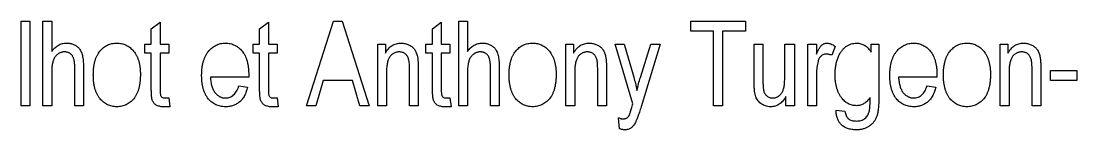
# Model space of a CAD drawing. Header units: millimetres. Extents: x -188 to 188, y -101 to 80.
# Drawn here: x -4.2 to 89.8, y -12.1 to -2.5 of the extents above; entities that cross this region are included whole.
import ezdxf

# ---------------------------------------------------------------- set-up
doc = ezdxf.new("R2010")
doc.units = ezdxf.units.MM

msp = doc.modelspace()

# ---------------------------------------------------------------- linework, layer by layer
at = {"color": 7, "linetype": 'Continuous', "lineweight": 25}
for p, q in [((-4.196, -10), (-4.196, -2.5)), ((-4.196, -2.5), (-3.417, -2.5)), ((-3.417, -2.5), (-3.417, -10)), ((-2.248, -10), (-2.248, -2.5)), ((-2.248, -2.5), (-1.469, -2.5)), ((-1.469, -2.5), (-1.469, -5.182)), ((7.395, -3.182), (8.174, -2.597)), ((8.174, -2.597), (8.174, -4.545)), ((17.038, -3.182), (17.817, -2.597)), ((17.817, -2.597), (17.817, -4.545)), ((21.226, -10), (23.621, -2.5)), ((23.621, -2.5), (24.381, -2.5)), ((24.381, -2.5), (26.778, -10)), ((32.427, -3.182), (33.207, -2.597)), ((33.207, -2.597), (33.207, -4.545)), ((34.765, -10), (34.765, -2.5)), ((34.765, -2.5), (35.544, -2.5)), ((35.544, -2.5), (35.544, -5.182)), ((55.414, -3.377), (55.414, -2.5)), ((55.414, -2.5), (60.284, -2.5)), ((60.284, -2.5), (60.284, -3.377)), ((7.395, -4.545), (7.395, -3.182)), ((17.038, -4.545), (17.038, -3.182)), ((32.427, -4.545), (32.427, -3.182)), ((57.46, -3.377), (55.414, -3.377)), ((57.46, -10), (57.46, -3.377)), ((58.239, -3.377), (58.239, -10)), ((60.284, -3.377), (58.239, -3.377)), ((6.81, -5.325), (6.81, -4.545)), ((6.81, -4.545), (7.395, -4.545)), ((8.174, -4.545), (8.953, -4.545)), ((8.953, -4.545), (8.953, -5.325)), ((16.453, -5.325), (16.453, -4.545)), ((16.453, -4.545), (17.038, -4.545)), ((17.817, -4.545), (18.596, -4.545)), ((18.596, -4.545), (18.596, -5.325)), ((27.557, -10), (27.557, -4.545)), ((27.557, -4.545), (28.239, -4.545)), ((28.239, -4.545), (28.239, -5.325)), ((31.843, -5.325), (31.843, -4.545)), ((31.843, -4.545), (32.427, -4.545)), ((33.207, -4.545), (33.986, -4.545)), ((33.986, -4.545), (33.986, -5.325)), ((44.31, -10), (44.31, -4.545)), ((44.31, -4.545), (44.992, -4.545)), ((44.992, -4.545), (44.992, -5.325)), ((50.275, -9.823), (48.694, -4.545)), ((48.694, -4.545), (49.503, -4.545)), ((49.503, -4.545), (50.345, -7.471)), ((50.938, -7.49), (51.877, -4.545)), ((52.687, -4.545), (51.002, -10.093)), ((51.877, -4.545), (52.687, -4.545)), ((61.064, -7.909), (61.064, -4.545)), ((61.064, -4.545), (61.843, -4.545)), ((61.843, -4.545), (61.843, -7.565)), ((63.791, -7.463), (63.791, -4.545)), ((63.791, -4.545), (64.668, -4.545)), ((64.668, -4.545), (64.668, -10)), ((65.836, -10), (65.836, -4.545)), ((65.836, -4.545), (66.616, -4.545)), ((66.616, -4.545), (66.616, -5.416)), ((71.486, -5.242), (71.486, -4.545)), ((71.486, -4.545), (72.168, -4.545)), ((72.168, -4.545), (72.168, -9.216)), ((82.979, -10), (82.979, -4.545)), ((82.979, -4.545), (83.661, -4.545)), ((83.661, -4.545), (83.661, -5.325)), ((7.395, -5.325), (6.81, -5.325)), ((7.395, -8.44), (7.395, -5.325)), ((8.953, -5.325), (8.174, -5.325)), ((8.174, -5.325), (8.174, -8.554)), ((17.038, -5.325), (16.453, -5.325)), ((17.038, -8.44), (17.038, -5.325)), ((18.596, -5.325), (17.817, -5.325)), ((17.817, -5.325), (17.817, -8.554)), ((32.427, -5.325), (31.843, -5.325)), ((32.427, -8.44), (32.427, -5.325)), ((33.986, -5.325), (33.207, -5.325)), ((33.207, -5.325), (33.207, -8.554)), ((68.271, -4.74), (67.979, -5.519)), ((0.577, -10), (0.577, -6.55)), ((1.356, -6.559), (1.356, -10)), ((37.59, -10), (37.59, -6.55)), ((38.369, -6.559), (38.369, -10)), ((-1.469, -7.022), (-1.469, -10)), ((16.064, -7.468), (12.655, -7.468)), ((16.068, -7.227), (16.064, -7.468)), ((28.336, -7.023), (28.336, -10)), ((30.382, -10), (30.382, -6.685)), ((31.161, -6.661), (31.161, -10)), ((35.544, -7.022), (35.544, -10)), ((45.09, -7.023), (45.09, -10)), ((47.135, -10), (47.135, -6.685)), ((47.914, -6.661), (47.914, -10)), ((66.616, -7.172), (66.616, -10)), ((77.33, -7.468), (73.921, -7.468)), ((77.334, -7.227), (77.33, -7.468)), ((83.758, -7.023), (83.758, -10)), ((85.804, -10), (85.804, -6.685)), ((86.583, -6.661), (86.583, -10)), ((87.46, -7.76), (87.46, -6.883)), ((87.46, -6.883), (89.797, -6.883)), ((89.797, -6.883), (89.797, -7.76)), ((15.187, -8.247), (15.966, -8.344)), ((22.692, -7.76), (22.037, -10)), ((25.312, -7.76), (22.692, -7.76)), ((25.968, -10), (25.312, -7.76)), ((76.453, -8.247), (77.232, -8.344)), ((89.797, -7.76), (87.46, -7.76)), ((8.614, -9.318), (8.953, -9.318)), ((8.953, -9.318), (9.051, -10.097)), ((18.257, -9.318), (18.596, -9.318)), ((18.596, -9.318), (18.694, -10.097)), ((33.646, -9.318), (33.986, -9.318)), ((33.986, -9.318), (34.083, -10.097)), ((63.888, -10), (63.888, -9.19)), ((-3.417, -10), (-4.196, -10)), ((-1.469, -10), (-2.248, -10)), ((1.356, -10), (0.577, -10)), ((9.051, -10.097), (8.474, -10.097)), ((18.694, -10.097), (18.117, -10.097)), ((22.037, -10), (21.226, -10)), ((26.778, -10), (25.968, -10)), ((28.336, -10), (27.557, -10)), ((31.161, -10), (30.382, -10)), ((34.083, -10.097), (33.506, -10.097)), ((35.544, -10), (34.765, -10)), ((38.369, -10), (37.59, -10)), ((45.09, -10), (44.31, -10)), ((47.914, -10), (47.135, -10)), ((58.239, -10), (57.46, -10)), ((64.668, -10), (63.888, -10)), ((66.616, -10), (65.836, -10)), ((83.758, -10), (82.979, -10)), ((86.583, -10), (85.804, -10)), ((49.083, -12.045), (48.986, -11.071)), ((68.369, -10.39), (69.148, -10.487))]:
    msp.add_line(p, q, dxfattribs=at)
for points, knots in [([(-1.469, -5.182), (-1.425, -5.123), (-1.339, -5.01), (-1.196, -4.86), (-1.042, -4.734), (-0.881, -4.629), (-0.711, -4.548), (-0.533, -4.489), (-0.345, -4.456), (-0.217, -4.451), (-0.152, -4.448)], [0, 0, 0, 0, 0.139469, 0.271137, 0.396529, 0.517824, 0.63709, 0.755446, 0.875647, 1, 1, 1, 1]), ([(-0.152, -4.448), (-0.095, -4.45), (0.015, -4.452), (0.177, -4.474), (0.329, -4.509), (0.473, -4.557), (0.607, -4.622), (0.732, -4.701), (0.847, -4.794), (0.955, -4.901), (1.051, -5.028), (1.133, -5.178), (1.203, -5.351), (1.26, -5.548), (1.304, -5.768), (1.332, -6.011), (1.353, -6.277), (1.355, -6.463), (1.356, -6.559)], [0, 0, 0, 0, 0.057444, 0.11172, 0.164296, 0.215175, 0.264674, 0.314426, 0.363638, 0.414362, 0.467035, 0.523919, 0.586431, 0.655337, 0.730601, 0.812712, 0.902626, 1, 1, 1, 1]), ([(2.232, -7.273), (2.234, -7.16), (2.237, -6.94), (2.264, -6.621), (2.312, -6.325), (2.374, -6.049), (2.459, -5.794), (2.56, -5.561), (2.681, -5.349), (2.82, -5.159), (2.973, -4.993), (3.137, -4.846), (3.312, -4.724), (3.495, -4.622), (3.689, -4.544), (3.892, -4.488), (4.106, -4.454), (4.252, -4.45), (4.327, -4.448)], [0, 0, 0, 0, 0.085788, 0.16646, 0.242011, 0.313466, 0.380716, 0.444949, 0.506099, 0.565248, 0.622677, 0.677703, 0.73126, 0.783927, 0.836201, 0.88929, 0.943789, 1, 1, 1, 1]), ([(4.327, -4.448), (4.4, -4.45), (4.543, -4.453), (4.754, -4.488), (4.956, -4.545), (5.149, -4.622), (5.331, -4.725), (5.506, -4.846), (5.669, -4.993), (5.824, -5.16), (5.967, -5.346), (6.087, -5.557), (6.192, -5.785), (6.275, -6.034), (6.34, -6.302), (6.387, -6.589), (6.416, -6.896), (6.419, -7.108), (6.421, -7.216)], [0, 0, 0, 0, 0.0562995, 0.1104844, 0.1640181, 0.2170998, 0.2702389, 0.3246247, 0.3805014, 0.4390827, 0.4992994, 0.5612524, 0.625211, 0.6923896, 0.7627612, 0.8371679, 0.9163986, 1, 1, 1, 1]), ([(11.875, -7.318), (11.877, -7.205), (11.88, -6.985), (11.909, -6.665), (11.956, -6.366), (12.02, -6.088), (12.106, -5.831), (12.209, -5.594), (12.331, -5.377), (12.473, -5.182), (12.63, -5.011), (12.796, -4.861), (12.973, -4.732), (13.16, -4.629), (13.357, -4.547), (13.565, -4.489), (13.783, -4.456), (13.931, -4.451), (14.006, -4.448)], [0, 0, 0, 0, 0.084514, 0.164397, 0.239575, 0.310424, 0.377514, 0.441638, 0.503055, 0.562996, 0.620921, 0.676452, 0.730182, 0.783428, 0.835913, 0.88941, 0.943848, 1, 1, 1, 1]), ([(14.006, -4.448), (14.078, -4.45), (14.22, -4.454), (14.429, -4.488), (14.628, -4.545), (14.818, -4.623), (14.999, -4.723), (15.168, -4.849), (15.33, -4.994), (15.482, -5.161), (15.621, -5.35), (15.742, -5.56), (15.842, -5.79), (15.926, -6.039), (15.988, -6.308), (16.036, -6.597), (16.063, -6.905), (16.066, -7.118), (16.068, -7.227)], [0, 0, 0, 0, 0.05571, 0.109694, 0.162658, 0.215196, 0.268175, 0.32202, 0.377796, 0.436048, 0.496318, 0.558287, 0.622502, 0.689912, 0.760814, 0.835862, 0.91572, 1, 1, 1, 1]), ([(28.239, -5.325), (28.281, -5.255), (28.361, -5.119), (28.504, -4.939), (28.661, -4.787), (28.832, -4.662), (29.016, -4.564), (29.216, -4.498), (29.427, -4.455), (29.572, -4.451), (29.647, -4.448)], [0, 0, 0, 0, 0.1396, 0.269696, 0.394051, 0.513661, 0.631635, 0.750274, 0.872674, 1, 1, 1, 1]), ([(29.647, -4.448), (29.705, -4.45), (29.82, -4.453), (29.989, -4.48), (30.151, -4.524), (30.305, -4.587), (30.447, -4.662), (30.58, -4.747), (30.693, -4.847), (30.796, -4.956), (30.883, -5.081), (30.961, -5.22), (31.021, -5.378), (31.064, -5.521), (31.093, -5.648), (31.11, -5.757), (31.128, -5.878), (31.138, -6.012), (31.15, -6.156), (31.155, -6.314), (31.16, -6.483), (31.161, -6.601), (31.161, -6.661)], [0, 0, 0, 0, 0.0570757, 0.1122429, 0.166711, 0.2207377, 0.2739465, 0.3243968, 0.3735872, 0.4216333, 0.4703193, 0.521782, 0.5767283, 0.6356903, 0.6676771, 0.7038551, 0.7433881, 0.787184, 0.834397, 0.8854861, 0.9410172, 1, 1, 1, 1]), ([(35.544, -5.182), (35.588, -5.123), (35.674, -5.01), (35.817, -4.86), (35.971, -4.734), (36.132, -4.629), (36.302, -4.548), (36.48, -4.489), (36.668, -4.456), (36.796, -4.451), (36.861, -4.448)], [0, 0, 0, 0, 0.139469, 0.271137, 0.396529, 0.517824, 0.63709, 0.755446, 0.875647, 1, 1, 1, 1]), ([(36.861, -4.448), (36.918, -4.45), (37.028, -4.452), (37.19, -4.474), (37.342, -4.509), (37.486, -4.557), (37.62, -4.622), (37.744, -4.701), (37.86, -4.794), (37.968, -4.901), (38.064, -5.028), (38.146, -5.178), (38.216, -5.351), (38.273, -5.548), (38.317, -5.768), (38.345, -6.011), (38.366, -6.277), (38.368, -6.463), (38.369, -6.559)], [0, 0, 0, 0, 0.057444, 0.1117202, 0.1642962, 0.2151745, 0.2646744, 0.3144257, 0.3636384, 0.4143616, 0.4670349, 0.5239186, 0.5864313, 0.6553367, 0.7306011, 0.8127119, 0.9026258, 1, 1, 1, 1]), ([(39.245, -7.273), (39.247, -7.16), (39.25, -6.94), (39.277, -6.621), (39.325, -6.325), (39.387, -6.049), (39.472, -5.794), (39.573, -5.561), (39.694, -5.349), (39.833, -5.159), (39.986, -4.993), (40.15, -4.846), (40.325, -4.724), (40.508, -4.622), (40.702, -4.544), (40.905, -4.488), (41.119, -4.454), (41.265, -4.45), (41.34, -4.448)], [0, 0, 0, 0, 0.085788, 0.16646, 0.242011, 0.313466, 0.380716, 0.444949, 0.506099, 0.565248, 0.622677, 0.677703, 0.73126, 0.783927, 0.836201, 0.88929, 0.943789, 1, 1, 1, 1]), ([(41.34, -4.448), (41.413, -4.45), (41.556, -4.453), (41.767, -4.488), (41.969, -4.545), (42.162, -4.622), (42.344, -4.725), (42.519, -4.846), (42.682, -4.993), (42.837, -5.16), (42.98, -5.346), (43.1, -5.557), (43.205, -5.785), (43.288, -6.034), (43.353, -6.302), (43.4, -6.589), (43.429, -6.896), (43.432, -7.108), (43.434, -7.216)], [0, 0, 0, 0, 0.056299, 0.110484, 0.164018, 0.2171, 0.270239, 0.324625, 0.380501, 0.439083, 0.499299, 0.561252, 0.625211, 0.69239, 0.762761, 0.837168, 0.916399, 1, 1, 1, 1]), ([(44.992, -5.325), (45.034, -5.255), (45.114, -5.119), (45.257, -4.939), (45.415, -4.787), (45.585, -4.662), (45.77, -4.564), (45.969, -4.498), (46.18, -4.455), (46.326, -4.451), (46.4, -4.448)], [0, 0, 0, 0, 0.1396, 0.269696, 0.394051, 0.513661, 0.631635, 0.750274, 0.872674, 1, 1, 1, 1]), ([(46.4, -4.448), (46.458, -4.45), (46.573, -4.453), (46.742, -4.48), (46.904, -4.524), (47.058, -4.587), (47.201, -4.662), (47.333, -4.747), (47.446, -4.847), (47.549, -4.956), (47.637, -5.081), (47.714, -5.22), (47.775, -5.378), (47.818, -5.521), (47.846, -5.648), (47.863, -5.757), (47.881, -5.878), (47.892, -6.012), (47.904, -6.156), (47.908, -6.314), (47.914, -6.483), (47.914, -6.601), (47.914, -6.661)], [0, 0, 0, 0, 0.057076, 0.112243, 0.166711, 0.220738, 0.273946, 0.324397, 0.373587, 0.421633, 0.470319, 0.521782, 0.576728, 0.63569, 0.667677, 0.703855, 0.743388, 0.787184, 0.834397, 0.885486, 0.941017, 1, 1, 1, 1]), ([(66.616, -5.416), (66.635, -5.369), (66.674, -5.279), (66.736, -5.152), (66.792, -5.035), (66.851, -4.932), (66.906, -4.84), (66.962, -4.762), (67.015, -4.695), (67.084, -4.624), (67.173, -4.554), (67.288, -4.492), (67.41, -4.455), (67.494, -4.45), (67.536, -4.448)], [0, 0, 0, 0, 0.107464, 0.207128, 0.29815, 0.381595, 0.457107, 0.523978, 0.584878, 0.637149, 0.732511, 0.823565, 0.910677, 1, 1, 1, 1]), ([(67.536, -4.448), (67.597, -4.452), (67.722, -4.459), (67.907, -4.519), (68.094, -4.61), (68.211, -4.696), (68.271, -4.74)], [0, 0, 0, 0, 0.226109, 0.462956, 0.719978, 1, 1, 1, 1]), ([(68.271, -7.244), (68.274, -7.103), (68.28, -6.828), (68.332, -6.431), (68.412, -6.06), (68.51, -5.773), (68.602, -5.559), (68.676, -5.412), (68.757, -5.275), (68.839, -5.148), (68.93, -5.034), (69.024, -4.93), (69.125, -4.837), (69.264, -4.728), (69.45, -4.617), (69.686, -4.517), (69.938, -4.46), (70.11, -4.452), (70.197, -4.448)], [0, 0, 0, 0, 0.111723, 0.216967, 0.316536, 0.411523, 0.457028, 0.500668, 0.54206, 0.582044, 0.620363, 0.657316, 0.693405, 0.72859, 0.797045, 0.864014, 0.931134, 1, 1, 1, 1]), ([(70.197, -4.448), (70.261, -4.45), (70.388, -4.454), (70.573, -4.494), (70.749, -4.557), (70.916, -4.645), (71.074, -4.757), (71.223, -4.895), (71.363, -5.058), (71.444, -5.18), (71.486, -5.242)], [0, 0, 0, 0, 0.121205, 0.239819, 0.356123, 0.474207, 0.595404, 0.723139, 0.857256, 1, 1, 1, 1]), ([(73.142, -7.318), (73.143, -7.205), (73.146, -6.985), (73.176, -6.665), (73.222, -6.366), (73.287, -6.088), (73.372, -5.831), (73.475, -5.594), (73.598, -5.377), (73.739, -5.182), (73.896, -5.011), (74.063, -4.861), (74.239, -4.732), (74.427, -4.629), (74.624, -4.547), (74.831, -4.489), (75.049, -4.456), (75.197, -4.451), (75.272, -4.448)], [0, 0, 0, 0, 0.084514, 0.164397, 0.239575, 0.310424, 0.377514, 0.441638, 0.503055, 0.562996, 0.620921, 0.676452, 0.730182, 0.783428, 0.835913, 0.88941, 0.943848, 1, 1, 1, 1]), ([(75.272, -4.448), (75.344, -4.45), (75.487, -4.454), (75.695, -4.488), (75.894, -4.545), (76.084, -4.623), (76.265, -4.723), (76.434, -4.849), (76.597, -4.994), (76.749, -5.161), (76.887, -5.35), (77.008, -5.56), (77.108, -5.79), (77.192, -6.039), (77.255, -6.308), (77.303, -6.597), (77.329, -6.905), (77.333, -7.118), (77.334, -7.227)], [0, 0, 0, 0, 0.05571, 0.109694, 0.162658, 0.215196, 0.268175, 0.32202, 0.377796, 0.436048, 0.496318, 0.558287, 0.622502, 0.689912, 0.760814, 0.835862, 0.91572, 1, 1, 1, 1]), ([(77.914, -7.273), (77.916, -7.16), (77.919, -6.94), (77.946, -6.621), (77.994, -6.325), (78.056, -6.049), (78.141, -5.794), (78.242, -5.561), (78.363, -5.349), (78.502, -5.159), (78.655, -4.993), (78.819, -4.846), (78.993, -4.724), (79.177, -4.622), (79.371, -4.544), (79.574, -4.488), (79.788, -4.454), (79.934, -4.45), (80.008, -4.448)], [0, 0, 0, 0, 0.085788, 0.16646, 0.242011, 0.313466, 0.380716, 0.444949, 0.506099, 0.565248, 0.622677, 0.677703, 0.73126, 0.783927, 0.836201, 0.88929, 0.943789, 1, 1, 1, 1]), ([(80.008, -4.448), (80.082, -4.45), (80.225, -4.453), (80.436, -4.488), (80.638, -4.545), (80.831, -4.622), (81.013, -4.725), (81.188, -4.846), (81.351, -4.993), (81.506, -5.16), (81.649, -5.346), (81.769, -5.557), (81.874, -5.785), (81.956, -6.034), (82.022, -6.302), (82.069, -6.589), (82.098, -6.896), (82.101, -7.108), (82.103, -7.216)], [0, 0, 0, 0, 0.056299, 0.110484, 0.164018, 0.2171, 0.270239, 0.324625, 0.380501, 0.439083, 0.499299, 0.561252, 0.625211, 0.69239, 0.762761, 0.837168, 0.916399, 1, 1, 1, 1]), ([(83.661, -5.325), (83.703, -5.255), (83.783, -5.119), (83.926, -4.939), (84.084, -4.787), (84.254, -4.662), (84.438, -4.564), (84.638, -4.498), (84.849, -4.455), (84.995, -4.451), (85.069, -4.448)], [0, 0, 0, 0, 0.1396, 0.269696, 0.394051, 0.513661, 0.631635, 0.750274, 0.872674, 1, 1, 1, 1]), ([(85.069, -4.448), (85.127, -4.45), (85.242, -4.453), (85.411, -4.48), (85.573, -4.524), (85.727, -4.587), (85.87, -4.662), (86.002, -4.747), (86.115, -4.847), (86.218, -4.956), (86.305, -5.081), (86.383, -5.22), (86.443, -5.378), (86.487, -5.521), (86.515, -5.648), (86.532, -5.757), (86.55, -5.878), (86.56, -6.012), (86.573, -6.156), (86.577, -6.314), (86.582, -6.483), (86.583, -6.601), (86.583, -6.661)], [0, 0, 0, 0, 0.0570757, 0.1122429, 0.166711, 0.2207377, 0.2739465, 0.3243968, 0.3735872, 0.4216333, 0.4703193, 0.521782, 0.5767283, 0.6356903, 0.6676771, 0.7038551, 0.7433881, 0.787184, 0.834397, 0.8854861, 0.9410172, 1, 1, 1, 1]), ([(-0.33, -5.227), (-0.369, -5.228), (-0.446, -5.231), (-0.558, -5.249), (-0.666, -5.282), (-0.771, -5.324), (-0.869, -5.382), (-0.965, -5.448), (-1.054, -5.53), (-1.141, -5.623), (-1.22, -5.732), (-1.285, -5.862), (-1.344, -6.008), (-1.388, -6.175), (-1.425, -6.359), (-1.449, -6.563), (-1.467, -6.786), (-1.468, -6.941), (-1.469, -7.022)], [0, 0, 0, 0, 0.04841, 0.096097, 0.142584, 0.189362, 0.236938, 0.285298, 0.335747, 0.38842, 0.444027, 0.504346, 0.570021, 0.641321, 0.719788, 0.805709, 0.898842, 1, 1, 1, 1]), ([(0.577, -6.55), (0.576, -6.493), (0.576, -6.383), (0.562, -6.225), (0.546, -6.079), (0.517, -5.945), (0.485, -5.824), (0.445, -5.714), (0.393, -5.619), (0.338, -5.535), (0.274, -5.462), (0.204, -5.4), (0.129, -5.346), (0.049, -5.301), (-0.038, -5.268), (-0.131, -5.246), (-0.228, -5.229), (-0.296, -5.228), (-0.33, -5.227)], [0, 0, 0, 0, 0.09359, 0.180738, 0.261569, 0.335796, 0.405117, 0.468581, 0.527262, 0.582644, 0.634754, 0.686237, 0.736547, 0.786292, 0.837339, 0.889011, 0.943131, 1, 1, 1, 1]), ([(29.485, -5.227), (29.443, -5.228), (29.359, -5.23), (29.237, -5.251), (29.121, -5.283), (29.013, -5.327), (28.91, -5.383), (28.815, -5.455), (28.726, -5.537), (28.645, -5.634), (28.57, -5.745), (28.507, -5.875), (28.455, -6.023), (28.41, -6.188), (28.378, -6.371), (28.354, -6.572), (28.338, -6.792), (28.337, -6.944), (28.336, -7.023)], [0, 0, 0, 0, 0.053032, 0.104144, 0.15326, 0.201625, 0.249892, 0.298577, 0.348552, 0.40047, 0.45504, 0.51483, 0.579268, 0.649788, 0.726724, 0.810576, 0.901604, 1, 1, 1, 1]), ([(30.382, -6.685), (30.381, -6.592), (30.379, -6.418), (30.362, -6.177), (30.331, -5.977), (30.289, -5.813), (30.231, -5.677), (30.16, -5.561), (30.074, -5.461), (29.975, -5.377), (29.865, -5.309), (29.746, -5.262), (29.618, -5.232), (29.53, -5.229), (29.485, -5.227)], [0, 0, 0, 0, 0.144217, 0.268382, 0.372345, 0.456741, 0.530103, 0.599047, 0.666277, 0.732998, 0.799118, 0.864162, 0.930883, 1, 1, 1, 1]), ([(36.683, -5.227), (36.644, -5.228), (36.567, -5.231), (36.455, -5.249), (36.347, -5.282), (36.242, -5.324), (36.144, -5.382), (36.048, -5.448), (35.959, -5.53), (35.872, -5.623), (35.793, -5.732), (35.728, -5.862), (35.669, -6.008), (35.625, -6.175), (35.588, -6.359), (35.564, -6.563), (35.546, -6.786), (35.545, -6.941), (35.544, -7.022)], [0, 0, 0, 0, 0.04841, 0.096097, 0.142584, 0.189362, 0.236938, 0.285298, 0.335747, 0.38842, 0.444027, 0.504346, 0.570021, 0.641321, 0.719788, 0.805709, 0.898842, 1, 1, 1, 1]), ([(37.59, -6.55), (37.589, -6.493), (37.589, -6.383), (37.575, -6.225), (37.559, -6.079), (37.53, -5.945), (37.498, -5.824), (37.458, -5.714), (37.406, -5.619), (37.351, -5.535), (37.287, -5.462), (37.217, -5.4), (37.142, -5.346), (37.062, -5.301), (36.975, -5.268), (36.882, -5.246), (36.785, -5.229), (36.717, -5.228), (36.683, -5.227)], [0, 0, 0, 0, 0.0935899, 0.1807377, 0.261569, 0.3357961, 0.4051167, 0.468581, 0.527262, 0.5826444, 0.6347538, 0.6862366, 0.7365468, 0.7862918, 0.8373389, 0.8890111, 0.9431314, 1, 1, 1, 1]), ([(46.239, -5.227), (46.196, -5.228), (46.112, -5.23), (45.99, -5.251), (45.875, -5.283), (45.766, -5.327), (45.663, -5.383), (45.569, -5.455), (45.479, -5.537), (45.399, -5.634), (45.324, -5.745), (45.261, -5.875), (45.208, -6.023), (45.164, -6.188), (45.131, -6.371), (45.107, -6.572), (45.092, -6.792), (45.09, -6.944), (45.09, -7.023)], [0, 0, 0, 0, 0.053032, 0.104144, 0.15326, 0.201625, 0.249892, 0.298577, 0.348552, 0.40047, 0.45504, 0.51483, 0.579268, 0.649788, 0.726724, 0.810576, 0.901604, 1, 1, 1, 1]), ([(47.135, -6.685), (47.134, -6.592), (47.132, -6.418), (47.115, -6.177), (47.084, -5.977), (47.042, -5.813), (46.984, -5.677), (46.914, -5.561), (46.827, -5.461), (46.728, -5.377), (46.618, -5.309), (46.499, -5.262), (46.372, -5.232), (46.283, -5.229), (46.239, -5.227)], [0, 0, 0, 0, 0.1442167, 0.2683822, 0.3723446, 0.456741, 0.530103, 0.5990465, 0.6662766, 0.7329978, 0.7991182, 0.8641618, 0.930883, 1, 1, 1, 1]), ([(67.451, -5.422), (67.413, -5.424), (67.337, -5.428), (67.226, -5.463), (67.12, -5.514), (67.022, -5.59), (66.932, -5.681), (66.859, -5.792), (66.796, -5.918), (66.768, -6.011), (66.754, -6.058)], [0, 0, 0, 0, 0.112848, 0.223771, 0.33901, 0.460958, 0.585978, 0.716454, 0.853137, 1, 1, 1, 1]), ([(67.979, -5.519), (67.934, -5.505), (67.846, -5.475), (67.713, -5.445), (67.582, -5.426), (67.494, -5.423), (67.451, -5.422)], [0, 0, 0, 0, 0.263191, 0.515011, 0.759958, 1, 1, 1, 1]), ([(84.907, -5.227), (84.865, -5.228), (84.781, -5.23), (84.659, -5.251), (84.544, -5.283), (84.435, -5.327), (84.332, -5.383), (84.237, -5.455), (84.148, -5.537), (84.067, -5.634), (83.992, -5.745), (83.93, -5.875), (83.877, -6.023), (83.832, -6.188), (83.8, -6.371), (83.776, -6.572), (83.76, -6.792), (83.759, -6.944), (83.758, -7.023)], [0, 0, 0, 0, 0.053032, 0.104144, 0.15326, 0.201625, 0.249892, 0.298577, 0.348552, 0.40047, 0.45504, 0.51483, 0.579268, 0.649788, 0.726724, 0.810576, 0.901604, 1, 1, 1, 1]), ([(85.804, -6.685), (85.803, -6.592), (85.801, -6.418), (85.784, -6.177), (85.753, -5.977), (85.711, -5.813), (85.653, -5.677), (85.582, -5.561), (85.496, -5.461), (85.397, -5.377), (85.287, -5.309), (85.168, -5.262), (85.04, -5.232), (84.952, -5.229), (84.907, -5.227)], [0, 0, 0, 0, 0.144217, 0.268382, 0.372345, 0.456741, 0.530103, 0.599047, 0.666277, 0.732998, 0.799118, 0.864162, 0.930883, 1, 1, 1, 1]), ([(66.754, -6.058), (66.732, -6.147), (66.689, -6.325), (66.648, -6.601), (66.621, -6.884), (66.617, -7.075), (66.616, -7.172)], [0, 0, 0, 0, 0.242734, 0.489053, 0.741607, 1, 1, 1, 1]), ([(4.327, -10.097), (4.253, -10.096), (4.109, -10.092), (3.897, -10.057), (3.694, -10.001), (3.501, -9.921), (3.318, -9.82), (3.144, -9.697), (2.98, -9.55), (2.826, -9.383), (2.685, -9.194), (2.563, -8.981), (2.461, -8.747), (2.376, -8.493), (2.311, -8.218), (2.267, -7.921), (2.237, -7.604), (2.234, -7.385), (2.232, -7.273)], [0, 0, 0, 0, 0.055517, 0.109709, 0.162498, 0.214987, 0.267724, 0.321039, 0.376682, 0.434188, 0.493645, 0.555402, 0.619368, 0.687195, 0.758459, 0.834052, 0.914482, 1, 1, 1, 1]), ([(6.421, -7.216), (6.419, -7.334), (6.416, -7.562), (6.389, -7.892), (6.341, -8.198), (6.279, -8.483), (6.195, -8.742), (6.095, -8.98), (5.974, -9.195), (5.835, -9.385), (5.683, -9.553), (5.519, -9.699), (5.345, -9.821), (5.161, -9.923), (4.966, -10.001), (4.763, -10.058), (4.548, -10.092), (4.401, -10.096), (4.327, -10.097)], [0, 0, 0, 0, 0.088003, 0.170193, 0.247313, 0.319619, 0.387372, 0.451254, 0.51221, 0.57084, 0.627211, 0.68147, 0.73428, 0.786212, 0.838108, 0.890456, 0.944195, 1, 1, 1, 1]), ([(13.998, -10.097), (13.921, -10.096), (13.769, -10.092), (13.547, -10.057), (13.337, -10.002), (13.138, -9.921), (12.95, -9.821), (12.773, -9.698), (12.609, -9.551), (12.457, -9.383), (12.319, -9.194), (12.201, -8.984), (12.098, -8.755), (12.017, -8.505), (11.953, -8.236), (11.908, -7.948), (11.88, -7.64), (11.877, -7.428), (11.875, -7.318)], [0, 0, 0, 0, 0.058734, 0.115345, 0.170494, 0.224181, 0.278063, 0.332137, 0.387914, 0.445297, 0.504439, 0.565292, 0.628705, 0.694986, 0.764829, 0.838697, 0.916978, 1, 1, 1, 1]), ([(12.655, -7.468), (12.659, -7.542), (12.668, -7.686), (12.697, -7.894), (12.731, -8.09), (12.781, -8.27), (12.838, -8.437), (12.907, -8.59), (12.985, -8.729), (13.076, -8.852), (13.173, -8.962), (13.277, -9.057), (13.386, -9.137), (13.499, -9.203), (13.617, -9.256), (13.741, -9.292), (13.87, -9.314), (13.958, -9.317), (14.003, -9.318)], [0, 0, 0, 0, 0.087615, 0.170302, 0.248233, 0.321396, 0.390473, 0.456094, 0.518813, 0.578779, 0.636426, 0.691492, 0.744156, 0.795371, 0.845741, 0.896295, 0.947255, 1, 1, 1, 1]), ([(41.34, -10.097), (41.266, -10.096), (41.122, -10.092), (40.91, -10.057), (40.707, -10.001), (40.514, -9.921), (40.331, -9.82), (40.157, -9.697), (39.993, -9.55), (39.839, -9.383), (39.698, -9.194), (39.576, -8.981), (39.474, -8.747), (39.389, -8.493), (39.324, -8.218), (39.28, -7.921), (39.25, -7.604), (39.247, -7.385), (39.245, -7.273)], [0, 0, 0, 0, 0.055517, 0.109709, 0.162498, 0.214987, 0.267724, 0.321039, 0.376682, 0.434188, 0.493645, 0.555402, 0.619368, 0.687195, 0.758459, 0.834052, 0.914482, 1, 1, 1, 1]), ([(43.434, -7.216), (43.432, -7.334), (43.429, -7.562), (43.402, -7.892), (43.354, -8.198), (43.292, -8.483), (43.208, -8.742), (43.108, -8.98), (42.987, -9.195), (42.848, -9.385), (42.696, -9.553), (42.532, -9.699), (42.358, -9.821), (42.174, -9.923), (41.979, -10.001), (41.776, -10.058), (41.561, -10.092), (41.414, -10.096), (41.34, -10.097)], [0, 0, 0, 0, 0.088003, 0.170193, 0.247313, 0.319619, 0.387372, 0.451254, 0.51221, 0.57084, 0.627211, 0.68147, 0.73428, 0.786212, 0.838108, 0.890456, 0.944195, 1, 1, 1, 1]), ([(50.345, -7.471), (50.397, -7.659), (50.503, -8.047), (50.59, -8.439), (50.635, -8.641)], [0, 0, 0, 0, 0.4857581, 1, 1, 1, 1]), ([(50.635, -8.641), (50.679, -8.446), (50.766, -8.059), (50.881, -7.679), (50.938, -7.49)], [0, 0, 0, 0, 0.503415, 1, 1, 1, 1]), ([(63.515, -8.872), (63.538, -8.837), (63.585, -8.763), (63.64, -8.635), (63.686, -8.488), (63.726, -8.322), (63.756, -8.135), (63.776, -7.929), (63.788, -7.703), (63.79, -7.545), (63.791, -7.463)], [0, 0, 0, 0, 0.085387, 0.18044, 0.28596, 0.403171, 0.532484, 0.67549, 0.830521, 1, 1, 1, 1]), ([(68.867, -9.326), (68.818, -9.259), (68.721, -9.125), (68.602, -8.904), (68.499, -8.667), (68.416, -8.414), (68.351, -8.144), (68.304, -7.859), (68.276, -7.557), (68.273, -7.35), (68.271, -7.244)], [0, 0, 0, 0, 0.111659, 0.225063, 0.341653, 0.462394, 0.587488, 0.718364, 0.855637, 1, 1, 1, 1]), ([(75.265, -10.097), (75.187, -10.096), (75.036, -10.092), (74.814, -10.057), (74.603, -10.002), (74.404, -9.921), (74.217, -9.821), (74.04, -9.698), (73.876, -9.551), (73.723, -9.383), (73.585, -9.194), (73.467, -8.984), (73.364, -8.755), (73.283, -8.505), (73.219, -8.236), (73.174, -7.948), (73.146, -7.64), (73.143, -7.428), (73.142, -7.318)], [0, 0, 0, 0, 0.058734, 0.115345, 0.170494, 0.224181, 0.278063, 0.332137, 0.387914, 0.445297, 0.504439, 0.565292, 0.628705, 0.694986, 0.764829, 0.838697, 0.916978, 1, 1, 1, 1]), ([(73.921, -7.468), (73.925, -7.542), (73.934, -7.686), (73.963, -7.894), (73.998, -8.09), (74.047, -8.27), (74.104, -8.437), (74.173, -8.59), (74.252, -8.729), (74.342, -8.852), (74.439, -8.962), (74.543, -9.057), (74.652, -9.137), (74.765, -9.203), (74.883, -9.256), (75.007, -9.292), (75.137, -9.314), (75.224, -9.317), (75.269, -9.318)], [0, 0, 0, 0, 0.0876154, 0.1703022, 0.2482334, 0.3213962, 0.390473, 0.4560938, 0.5188127, 0.5787792, 0.6364257, 0.6914924, 0.7441559, 0.7953715, 0.8457411, 0.8962952, 0.947255, 1, 1, 1, 1]), ([(80.008, -10.097), (79.935, -10.096), (79.791, -10.092), (79.579, -10.057), (79.376, -10.001), (79.183, -9.921), (79, -9.82), (78.826, -9.697), (78.662, -9.55), (78.508, -9.383), (78.367, -9.194), (78.245, -8.981), (78.143, -8.747), (78.058, -8.493), (77.993, -8.218), (77.949, -7.921), (77.919, -7.604), (77.916, -7.385), (77.914, -7.273)], [0, 0, 0, 0, 0.055517, 0.109709, 0.162498, 0.214987, 0.267724, 0.321039, 0.376682, 0.434188, 0.493645, 0.555402, 0.619368, 0.687195, 0.758459, 0.834052, 0.914482, 1, 1, 1, 1]), ([(82.103, -7.216), (82.101, -7.334), (82.098, -7.562), (82.071, -7.892), (82.023, -8.198), (81.961, -8.483), (81.876, -8.742), (81.777, -8.98), (81.656, -9.195), (81.517, -9.385), (81.365, -9.553), (81.201, -9.699), (81.026, -9.821), (80.843, -9.923), (80.648, -10.001), (80.444, -10.058), (80.23, -10.092), (80.083, -10.096), (80.008, -10.097)], [0, 0, 0, 0, 0.088003, 0.170193, 0.247313, 0.319619, 0.387372, 0.451254, 0.51221, 0.57084, 0.627211, 0.68147, 0.73428, 0.786212, 0.838108, 0.890456, 0.944195, 1, 1, 1, 1]), ([(8.474, -10.097), (8.41, -10.096), (8.287, -10.094), (8.114, -10.061), (7.958, -10.017), (7.824, -9.947), (7.71, -9.861), (7.613, -9.761), (7.539, -9.644), (7.49, -9.536), (7.462, -9.435), (7.445, -9.342), (7.428, -9.232), (7.417, -9.106), (7.405, -8.963), (7.401, -8.804), (7.395, -8.628), (7.395, -8.504), (7.395, -8.44)], [0, 0, 0, 0, 0.082978, 0.158466, 0.227964, 0.292396, 0.353441, 0.412531, 0.471462, 0.531841, 0.565997, 0.606892, 0.654804, 0.709656, 0.771661, 0.840124, 0.916455, 1, 1, 1, 1]), ([(15.966, -8.344), (15.949, -8.414), (15.917, -8.552), (15.852, -8.75), (15.78, -8.935), (15.696, -9.106), (15.602, -9.263), (15.501, -9.409), (15.388, -9.54), (15.264, -9.657), (15.133, -9.761), (14.993, -9.852), (14.846, -9.928), (14.691, -9.989), (14.529, -10.038), (14.359, -10.073), (14.181, -10.092), (14.06, -10.096), (13.998, -10.097)], [0, 0, 0, 0, 0.0751741, 0.1473105, 0.2160446, 0.281929, 0.3451374, 0.4065198, 0.4664265, 0.5254375, 0.5833276, 0.640593, 0.6982152, 0.7555755, 0.8140407, 0.8738961, 0.9360548, 1, 1, 1, 1]), ([(14.003, -9.318), (14.071, -9.315), (14.205, -9.309), (14.397, -9.257), (14.572, -9.172), (14.731, -9.053), (14.872, -8.899), (14.995, -8.712), (15.104, -8.493), (15.159, -8.331), (15.187, -8.247)], [0, 0, 0, 0, 0.118665, 0.231916, 0.342835, 0.456337, 0.575618, 0.704131, 0.845043, 1, 1, 1, 1]), ([(18.117, -10.097), (18.053, -10.096), (17.93, -10.094), (17.757, -10.061), (17.601, -10.017), (17.467, -9.947), (17.353, -9.861), (17.256, -9.761), (17.182, -9.644), (17.133, -9.536), (17.105, -9.435), (17.088, -9.342), (17.071, -9.232), (17.06, -9.106), (17.048, -8.963), (17.044, -8.804), (17.038, -8.628), (17.038, -8.504), (17.038, -8.44)], [0, 0, 0, 0, 0.082978, 0.158466, 0.227964, 0.292396, 0.353441, 0.412531, 0.471462, 0.531841, 0.565997, 0.606892, 0.654804, 0.709656, 0.771661, 0.840124, 0.916455, 1, 1, 1, 1]), ([(33.506, -10.097), (33.442, -10.096), (33.32, -10.094), (33.147, -10.061), (32.991, -10.017), (32.856, -9.947), (32.743, -9.861), (32.646, -9.761), (32.571, -9.644), (32.523, -9.536), (32.495, -9.435), (32.478, -9.342), (32.46, -9.232), (32.45, -9.106), (32.438, -8.963), (32.433, -8.804), (32.428, -8.628), (32.427, -8.504), (32.427, -8.44)], [0, 0, 0, 0, 0.082978, 0.158466, 0.227964, 0.292396, 0.353441, 0.412531, 0.471462, 0.531841, 0.565997, 0.606892, 0.654804, 0.709656, 0.771661, 0.840124, 0.916455, 1, 1, 1, 1]), ([(62.531, -10.097), (62.449, -10.094), (62.29, -10.087), (62.061, -10.033), (61.85, -9.943), (61.66, -9.82), (61.496, -9.667), (61.359, -9.496), (61.252, -9.304), (61.177, -9.09), (61.125, -8.847), (61.09, -8.569), (61.067, -8.252), (61.065, -8.028), (61.064, -7.909)], [0, 0, 0, 0, 0.08132, 0.158893, 0.233828, 0.30932, 0.383918, 0.456423, 0.528344, 0.60161, 0.68264, 0.775682, 0.881375, 1, 1, 1, 1]), ([(61.843, -7.565), (61.843, -7.632), (61.844, -7.76), (61.847, -7.944), (61.852, -8.111), (61.862, -8.261), (61.872, -8.393), (61.886, -8.507), (61.9, -8.605), (61.924, -8.71), (61.963, -8.825), (62.031, -8.946), (62.109, -9.056), (62.207, -9.149), (62.317, -9.223), (62.434, -9.279), (62.56, -9.312), (62.647, -9.316), (62.691, -9.318)], [0, 0, 0, 0, 0.091359, 0.175113, 0.251293, 0.319245, 0.378962, 0.431928, 0.476759, 0.513694, 0.57892, 0.641169, 0.702077, 0.763267, 0.823543, 0.882371, 0.940283, 1, 1, 1, 1]), ([(77.232, -8.344), (77.216, -8.414), (77.183, -8.552), (77.118, -8.75), (77.046, -8.935), (76.962, -9.106), (76.869, -9.263), (76.767, -9.409), (76.654, -9.54), (76.53, -9.657), (76.399, -9.761), (76.26, -9.852), (76.112, -9.928), (75.957, -9.989), (75.795, -10.038), (75.625, -10.073), (75.447, -10.092), (75.326, -10.096), (75.265, -10.097)], [0, 0, 0, 0, 0.075174, 0.14731, 0.216045, 0.281929, 0.345137, 0.40652, 0.466426, 0.525438, 0.583328, 0.640593, 0.698215, 0.755575, 0.814041, 0.873896, 0.936055, 1, 1, 1, 1]), ([(75.269, -9.318), (75.338, -9.315), (75.471, -9.309), (75.663, -9.257), (75.838, -9.172), (75.997, -9.053), (76.139, -8.899), (76.261, -8.712), (76.37, -8.493), (76.425, -8.331), (76.453, -8.247)], [0, 0, 0, 0, 0.1186653, 0.2319162, 0.3428354, 0.456337, 0.5756178, 0.7041314, 0.8450426, 1, 1, 1, 1]), ([(8.174, -8.554), (8.175, -8.622), (8.176, -8.745), (8.188, -8.909), (8.205, -9.036), (8.231, -9.103), (8.243, -9.131)], [0, 0, 0, 0, 0.349051, 0.631075, 0.845143, 1, 1, 1, 1]), ([(8.243, -9.131), (8.261, -9.16), (8.298, -9.218), (8.386, -9.277), (8.493, -9.312), (8.572, -9.316), (8.614, -9.318)], [0, 0, 0, 0, 0.23382, 0.463567, 0.713334, 1, 1, 1, 1]), ([(17.817, -8.554), (17.818, -8.622), (17.819, -8.745), (17.831, -8.909), (17.848, -9.036), (17.874, -9.103), (17.885, -9.131)], [0, 0, 0, 0, 0.349051, 0.631075, 0.845143, 1, 1, 1, 1]), ([(17.885, -9.131), (17.904, -9.16), (17.941, -9.218), (18.029, -9.277), (18.136, -9.312), (18.215, -9.316), (18.257, -9.318)], [0, 0, 0, 0, 0.23382, 0.463567, 0.713334, 1, 1, 1, 1]), ([(33.207, -8.554), (33.207, -8.622), (33.209, -8.745), (33.22, -8.909), (33.237, -9.036), (33.264, -9.103), (33.275, -9.131)], [0, 0, 0, 0, 0.349051, 0.631075, 0.845143, 1, 1, 1, 1]), ([(33.275, -9.131), (33.294, -9.16), (33.33, -9.218), (33.419, -9.277), (33.526, -9.312), (33.604, -9.316), (33.646, -9.318)], [0, 0, 0, 0, 0.23382, 0.463567, 0.713334, 1, 1, 1, 1]), ([(63.888, -9.19), (63.846, -9.262), (63.765, -9.401), (63.622, -9.587), (63.468, -9.744), (63.303, -9.874), (63.125, -9.974), (62.938, -10.046), (62.738, -10.09), (62.6, -10.095), (62.531, -10.097)], [0, 0, 0, 0, 0.145351, 0.280358, 0.407344, 0.528382, 0.645242, 0.760901, 0.878542, 1, 1, 1, 1]), ([(62.691, -9.318), (62.732, -9.316), (62.812, -9.313), (62.931, -9.294), (63.043, -9.258), (63.15, -9.209), (63.252, -9.146), (63.346, -9.068), (63.436, -8.977), (63.488, -8.908), (63.515, -8.872)], [0, 0, 0, 0, 0.126467, 0.248159, 0.367432, 0.487375, 0.608457, 0.733563, 0.862493, 1, 1, 1, 1]), ([(70.172, -10), (70.108, -9.998), (69.982, -9.994), (69.797, -9.96), (69.619, -9.91), (69.451, -9.834), (69.29, -9.739), (69.139, -9.622), (68.995, -9.485), (68.91, -9.38), (68.867, -9.326)], [0, 0, 0, 0, 0.125872, 0.248366, 0.368938, 0.48905, 0.609819, 0.734308, 0.864113, 1, 1, 1, 1]), ([(72.168, -9.216), (72.167, -9.317), (72.166, -9.51), (72.157, -9.789), (72.14, -10.044), (72.118, -10.278), (72.089, -10.489), (72.056, -10.679), (72.013, -10.845), (71.949, -11.036), (71.849, -11.248), (71.696, -11.475), (71.507, -11.673), (71.326, -11.814), (71.167, -11.908), (71.041, -11.972), (70.909, -12.025), (70.771, -12.067), (70.627, -12.103), (70.476, -12.124), (70.32, -12.141), (70.214, -12.142), (70.16, -12.143)], [0, 0, 0, 0, 0.073903, 0.142241, 0.205078, 0.262456, 0.314817, 0.361887, 0.40389, 0.441304, 0.509422, 0.575778, 0.642046, 0.70961, 0.743919, 0.778136, 0.813136, 0.848315, 0.884796, 0.921798, 0.960422, 1, 1, 1, 1]), ([(71.388, -9.273), (71.348, -9.33), (71.269, -9.441), (71.136, -9.589), (70.995, -9.715), (70.848, -9.82), (70.69, -9.9), (70.525, -9.959), (70.351, -9.992), (70.232, -9.997), (70.172, -10)], [0, 0, 0, 0, 0.141924, 0.275925, 0.402666, 0.524492, 0.642235, 0.759977, 0.878369, 1, 1, 1, 1]), ([(71.323, -10.444), (71.328, -10.418), (71.34, -10.359), (71.353, -10.261), (71.363, -10.143), (71.372, -10.006), (71.38, -9.849), (71.384, -9.674), (71.387, -9.48), (71.388, -9.344), (71.388, -9.273)], [0, 0, 0, 0, 0.068568, 0.153538, 0.253655, 0.370454, 0.503984, 0.652946, 0.818712, 1, 1, 1, 1]), ([(51.002, -10.093), (50.976, -10.176), (50.927, -10.336), (50.854, -10.564), (50.785, -10.771), (50.719, -10.956), (50.658, -11.119), (50.603, -11.261), (50.549, -11.381), (50.487, -11.51), (50.406, -11.644), (50.307, -11.786), (50.197, -11.899), (50.083, -11.991), (49.96, -12.059), (49.83, -12.109), (49.693, -12.138), (49.598, -12.141), (49.55, -12.143)], [0, 0, 0, 0, 0.0967329, 0.1854375, 0.2662996, 0.3386258, 0.4034926, 0.4598662, 0.5080181, 0.5488241, 0.6187598, 0.6820749, 0.7398354, 0.7935818, 0.8445128, 0.8951408, 0.9469487, 1, 1, 1, 1]), ([(49.943, -10.866), (49.947, -10.856), (49.959, -10.828), (49.98, -10.771), (50.009, -10.685), (50.045, -10.569), (50.091, -10.424), (50.145, -10.25), (50.208, -10.046), (50.252, -9.901), (50.275, -9.823)], [0, 0, 0, 0, 0.028671, 0.08369, 0.167252, 0.278096, 0.41665, 0.584242, 0.777803, 1, 1, 1, 1]), ([(48.986, -11.071), (49.021, -11.086), (49.088, -11.115), (49.187, -11.145), (49.278, -11.165), (49.337, -11.168), (49.365, -11.169)], [0, 0, 0, 0, 0.291368, 0.554195, 0.786881, 1, 1, 1, 1]), ([(49.365, -11.169), (49.399, -11.168), (49.464, -11.166), (49.557, -11.153), (49.641, -11.13), (49.716, -11.098), (49.783, -11.055), (49.843, -11.002), (49.899, -10.94), (49.928, -10.891), (49.943, -10.866)], [0, 0, 0, 0, 0.148129, 0.284317, 0.408101, 0.52382, 0.63901, 0.753287, 0.873796, 1, 1, 1, 1]), ([(70.16, -12.143), (70.09, -12.141), (69.953, -12.138), (69.753, -12.117), (69.566, -12.081), (69.391, -12.031), (69.229, -11.966), (69.08, -11.884), (68.943, -11.79), (68.819, -11.681), (68.709, -11.559), (68.614, -11.424), (68.535, -11.279), (68.471, -11.123), (68.421, -10.955), (68.389, -10.777), (68.368, -10.587), (68.369, -10.457), (68.369, -10.39)], [0, 0, 0, 0, 0.0740234, 0.1436093, 0.2103042, 0.2734656, 0.3343436, 0.3931702, 0.4513334, 0.5086579, 0.5659379, 0.6232277, 0.6808651, 0.7395712, 0.800029, 0.8633875, 0.9297417, 1, 1, 1, 1]), ([(69.148, -10.487), (69.159, -10.556), (69.179, -10.689), (69.241, -10.871), (69.33, -11.026), (69.445, -11.153), (69.588, -11.249), (69.754, -11.315), (69.944, -11.357), (70.079, -11.361), (70.149, -11.364)], [0, 0, 0, 0, 0.141291, 0.268933, 0.386172, 0.498275, 0.610788, 0.729002, 0.857674, 1, 1, 1, 1]), ([(70.149, -11.364), (70.227, -11.361), (70.375, -11.355), (70.585, -11.313), (70.77, -11.24), (70.931, -11.137), (71.067, -11.005), (71.179, -10.844), (71.267, -10.655), (71.304, -10.517), (71.323, -10.444)], [0, 0, 0, 0, 0.1418397, 0.2711313, 0.3914759, 0.5053841, 0.6193075, 0.7376213, 0.863008, 1, 1, 1, 1]), ([(49.55, -12.143), (49.515, -12.142), (49.441, -12.139), (49.327, -12.119), (49.206, -12.089), (49.125, -12.06), (49.083, -12.045)], [0, 0, 0, 0, 0.222474, 0.463479, 0.722056, 1, 1, 1, 1])]:
    msp.add_open_spline(points, degree=3, knots=knots, dxfattribs=at)

doc.saveas('drawing.dxf')
